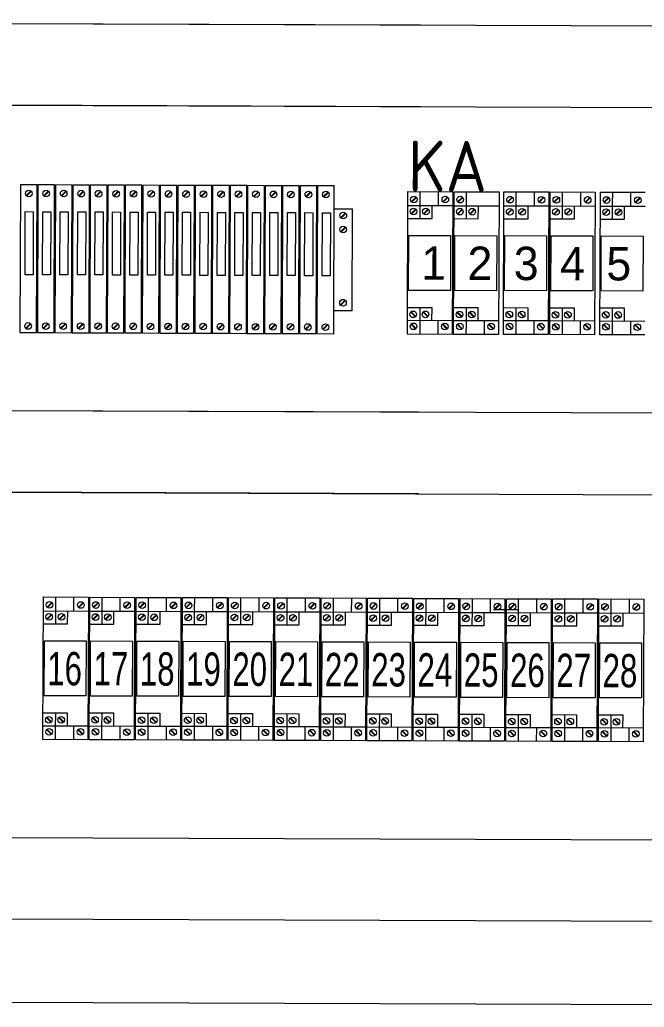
# Model space of a CAD drawing. Header units: millimetres. Extents: x 32721 to 103787, y 57624 to 127312.
# Drawn here: x 38092.8 to 38247.6, y 61668.3 to 61913.2 of the extents above; entities that cross this region are included whole.
import ezdxf

# ---------------------------------------------------------------- set-up
doc = ezdxf.new("R2010")
doc.units = ezdxf.units.MM
doc.header["$LTSCALE"] = 10
doc.layers.add('1轮廓实线层', color=7, linetype='Continuous', lineweight=18)
doc.layers.add('6文字层', color=3, linetype='Continuous', lineweight=18)
doc.styles.get("Standard").update_dxf_attribs({"font": 'isocp.shx', "width": 0.707, "bigfont": 'hztxt.shx'})
doc.styles.add('样式 1', font='SIMYOU.TTF', dxfattribs={"width": 0.75})

msp = doc.modelspace()

# ---------------------------------------------------------------- linework, layer by layer
at = {"layer": '1轮廓实线层'}
for p, q in [((38192.22, 61911.89), (37816.48, 61913.25)), ((38394.88, 61911.16), (37816.49, 61913.25)), ((38192.15, 61891.67), (37816.41, 61893.03)), ((37816.41, 61893.03), (38394.82, 61890.94)), ((38191.87, 61815.86), (37816.13, 61817.22)), ((38394.54, 61815.13), (37816.13, 61817.22)), ((38191.8, 61795.65), (37816.06, 61797)), ((37816.06, 61797), (38394.47, 61794.92)), ((38394.16, 61709.23), (37815.75, 61711.32)), ((38413.8, 61688.95), (37795.97, 61691.18)), ((37771.24, 61670.68), (38438.38, 61668.27))]:
    msp.add_line(p, q, dxfattribs=at)
at = {"layer": '1轮廓实线层', "lineweight": 13}
for p, q in [((38093, 61872.29), (38092.87, 61835.65)), ((38097.15, 61872.27), (38093, 61872.29)), ((38097.02, 61835.63), (38097.15, 61872.27)), ((38097.33, 61872.27), (38097.2, 61835.63)), ((38101.48, 61872.26), (38097.33, 61872.27)), ((38101.35, 61835.62), (38101.48, 61872.26)), ((38101.67, 61872.26), (38101.53, 61835.62)), ((38105.81, 61872.24), (38101.67, 61872.26)), ((38105.68, 61835.6), (38105.81, 61872.24)), ((38106, 61872.24), (38105.87, 61835.6)), ((38110.14, 61872.23), (38106, 61872.24)), ((38110.01, 61835.59), (38110.14, 61872.23)), ((38110.33, 61872.23), (38110.2, 61835.58)), ((38114.47, 61872.21), (38110.33, 61872.23)), ((38114.34, 61835.57), (38114.47, 61872.21)), ((38114.66, 61872.21), (38114.53, 61835.57)), ((38118.81, 61872.2), (38114.66, 61872.21)), ((38118.67, 61835.55), (38118.81, 61872.2)), ((38118.99, 61872.2), (38118.86, 61835.55)), ((38123.14, 61872.18), (38118.99, 61872.2)), ((38123, 61835.54), (38123.14, 61872.18)), ((38123.32, 61872.18), (38123.19, 61835.54)), ((38127.47, 61872.16), (38123.32, 61872.18)), ((38127.34, 61835.52), (38127.47, 61872.16)), ((38127.67, 61872.16), (38127.54, 61835.52)), ((38131.81, 61872.15), (38127.67, 61872.16)), ((38131.68, 61835.51), (38131.81, 61872.15)), ((38132, 61872.15), (38131.87, 61835.51)), ((38136.14, 61872.13), (38132, 61872.15)), ((38136.01, 61835.49), (38136.14, 61872.13)), ((38136.33, 61872.13), (38136.2, 61835.49)), ((38140.48, 61872.12), (38136.33, 61872.13)), ((38140.34, 61835.48), (38140.48, 61872.12)), ((38140.66, 61872.12), (38140.53, 61835.47)), ((38144.81, 61872.1), (38140.66, 61872.12)), ((38144.67, 61835.46), (38144.81, 61872.1)), ((38144.99, 61872.1), (38144.86, 61835.46)), ((38149.14, 61872.09), (38144.99, 61872.1)), ((38149.01, 61835.44), (38149.14, 61872.09)), ((38149.33, 61872.09), (38149.19, 61835.44)), ((38153.47, 61872.07), (38149.33, 61872.09)), ((38153.34, 61835.43), (38153.47, 61872.07)), ((38153.66, 61872.07), (38153.53, 61835.43)), ((38157.8, 61872.06), (38153.66, 61872.07)), ((38157.67, 61835.41), (38157.8, 61872.06)), ((38157.99, 61872.05), (38157.86, 61835.41)), ((38162.13, 61872.04), (38157.99, 61872.05)), ((38162, 61835.4), (38162.13, 61872.04)), ((38162.32, 61872.04), (38162.19, 61835.4)), ((38166.46, 61872.02), (38162.32, 61872.04)), ((38166.33, 61835.38), (38166.46, 61872.02)), ((38166.65, 61872.02), (38166.52, 61835.38)), ((38170.8, 61872.01), (38166.65, 61872.02)), ((38170.66, 61835.37), (38170.8, 61872.01)), ((38094.43, 61869.62), (38095.6, 61870.78)), ((38094.54, 61869.52), (38095.7, 61870.68)), ((38098.77, 61869.61), (38099.93, 61870.77)), ((38098.87, 61869.51), (38100.03, 61870.66)), ((38103.1, 61869.59), (38104.26, 61870.75)), ((38103.2, 61869.49), (38104.36, 61870.65)), ((38107.43, 61869.58), (38108.59, 61870.74)), ((38107.53, 61869.48), (38108.7, 61870.63)), ((38111.76, 61869.56), (38112.93, 61870.72)), ((38111.86, 61869.46), (38113.03, 61870.62)), ((38116.09, 61869.55), (38117.26, 61870.7)), ((38116.19, 61869.44), (38117.36, 61870.6)), ((38120.42, 61869.53), (38121.59, 61870.69)), ((38120.53, 61869.43), (38121.69, 61870.59)), ((38124.76, 61869.52), (38125.92, 61870.67)), ((38124.86, 61869.41), (38126.02, 61870.57)), ((38129.1, 61869.5), (38130.26, 61870.66)), ((38129.2, 61869.4), (38130.37, 61870.55)), ((38133.43, 61869.48), (38134.6, 61870.64)), ((38133.53, 61869.38), (38134.7, 61870.54)), ((38137.76, 61869.47), (38138.93, 61870.63)), ((38137.86, 61869.37), (38139.03, 61870.52)), ((38142.09, 61869.45), (38143.26, 61870.61)), ((38142.2, 61869.35), (38143.36, 61870.51)), ((38146.43, 61869.44), (38147.59, 61870.59)), ((38146.53, 61869.33), (38147.69, 61870.49)), ((38150.76, 61869.42), (38151.92, 61870.58)), ((38150.86, 61869.32), (38152.02, 61870.48)), ((38155.09, 61869.41), (38156.25, 61870.56)), ((38155.19, 61869.3), (38156.36, 61870.46)), ((38159.42, 61869.39), (38160.59, 61870.55)), ((38159.52, 61869.29), (38160.69, 61870.45)), ((38163.75, 61869.37), (38164.92, 61870.53)), ((38163.85, 61869.27), (38165.02, 61870.43)), ((38168.08, 61869.36), (38169.25, 61870.52)), ((38168.18, 61869.26), (38169.35, 61870.41)), ((38188.93, 61835.24), (38189.05, 61870.62)), ((38189.05, 61870.62), (38200.17, 61870.58)), ((38189.92, 61868.14), (38191.09, 61869.29)), ((38190.02, 61868.03), (38191.19, 61869.19)), ((38192.09, 61867.73), (38192.1, 61870.61)), ((38196.6, 61867.14), (38196.61, 61870.59)), ((38197.69, 61868.11), (38198.86, 61869.27)), ((38200.17, 61870.58), (38200.05, 61835.2)), ((38200.4, 61835.2), (38200.53, 61870.58)), ((38200.53, 61870.58), (38211.65, 61870.54)), ((38201.39, 61868.09), (38202.56, 61869.25)), ((38203.57, 61867.69), (38203.58, 61870.57)), ((38211.65, 61870.54), (38211.52, 61835.16)), ((38212.74, 61835.18), (38212.87, 61870.56)), ((38212.87, 61870.56), (38223.99, 61870.52)), ((38213.74, 61868.08), (38214.91, 61869.24)), ((38215.91, 61867.68), (38215.92, 61870.55)), ((38220.41, 61867.08), (38220.43, 61870.53)), ((38221.51, 61868.05), (38222.68, 61869.21)), ((38223.99, 61870.52), (38223.86, 61835.14)), ((38224.22, 61835.14), (38224.35, 61870.52)), ((38224.35, 61870.52), (38235.46, 61870.48)), ((38225.21, 61868.04), (38226.38, 61869.19)), ((38227.38, 61867.64), (38227.39, 61870.51)), ((38231.89, 61867.04), (38231.9, 61870.49)), ((38235.46, 61870.48), (38235.34, 61835.1)), ((38236.64, 61835.1), (38236.77, 61870.48)), ((38236.77, 61870.48), (38247.89, 61870.44)), ((38239.81, 61867.59), (38239.82, 61870.46)), ((38244.31, 61866.99), (38244.33, 61870.45)), ((38189.04, 61867.17), (38200.16, 61867.13)), ((38192.08, 61863.95), (38192.09, 61867.73)), ((38195.03, 61863.94), (38195.04, 61867.14)), ((38197.8, 61868.01), (38198.96, 61869.16)), ((38200.51, 61867.12), (38211.63, 61867.08)), ((38201.5, 61867.99), (38202.66, 61869.15)), ((38203.55, 61863.91), (38203.57, 61867.69)), ((38206.5, 61863.89), (38206.52, 61867.1)), ((38212.86, 61867.11), (38223.98, 61867.07)), ((38213.84, 61867.98), (38215.01, 61869.13)), ((38215.9, 61863.89), (38215.91, 61867.68)), ((38218.85, 61863.88), (38218.86, 61867.09)), ((38221.61, 61867.95), (38222.78, 61869.11)), ((38224.33, 61867.07), (38235.45, 61867.03)), ((38225.31, 61867.93), (38226.48, 61869.09)), ((38227.37, 61863.85), (38227.38, 61867.64)), ((38230.32, 61863.84), (38230.33, 61867.04)), ((38232.99, 61868.01), (38234.15, 61869.17)), ((38233.09, 61867.91), (38234.25, 61869.06)), ((38236.76, 61867.02), (38247.88, 61866.98)), ((38237.64, 61867.99), (38238.8, 61869.15)), ((38237.74, 61867.89), (38238.91, 61869.05)), ((38239.8, 61863.8), (38239.81, 61867.59)), ((38242.75, 61863.79), (38242.76, 61867)), ((38245.41, 61867.96), (38246.58, 61869.12)), ((38245.51, 61867.86), (38246.68, 61869.02)), ((38170.68, 61841.05), (38170.78, 61866.32)), ((38170.78, 61866.32), (38175.32, 61866.31)), ((38172.41, 61864.16), (38173.58, 61865.32)), ((38172.51, 61864.06), (38173.68, 61865.21)), ((38175.23, 61841.04), (38175.32, 61866.31)), ((38189.84, 61865.15), (38191, 61866.31)), ((38189.94, 61865.05), (38191.1, 61866.21)), ((38192.9, 61865.14), (38194.07, 61866.3)), ((38193, 61865.04), (38194.17, 61866.2)), ((38201.31, 61865.11), (38202.47, 61866.27)), ((38201.41, 61865.01), (38202.58, 61866.17)), ((38204.37, 61865.1), (38205.54, 61866.26)), ((38204.47, 61865), (38205.64, 61866.16)), ((38213.65, 61865.1), (38214.82, 61866.25)), ((38213.76, 61864.99), (38214.92, 61866.15)), ((38216.72, 61865.08), (38217.88, 61866.24)), ((38216.82, 61864.98), (38217.98, 61866.14)), ((38225.13, 61865.05), (38226.29, 61866.21)), ((38225.23, 61864.95), (38226.39, 61866.11)), ((38228.19, 61865.04), (38229.36, 61866.2)), ((38228.29, 61864.94), (38229.46, 61866.1)), ((38237.55, 61865.01), (38238.72, 61866.17)), ((38237.65, 61864.91), (38238.82, 61866.06)), ((38240.62, 61865), (38241.78, 61866.16)), ((38240.72, 61864.9), (38241.88, 61866.05)), ((38172.4, 61860.69), (38173.56, 61861.84)), ((38189.03, 61863.96), (38195.03, 61863.94)), ((38200.5, 61863.92), (38206.5, 61863.89)), ((38212.85, 61863.9), (38218.85, 61863.88)), ((38224.32, 61863.86), (38230.32, 61863.84)), ((38236.75, 61863.81), (38242.75, 61863.79)), ((38172.5, 61860.58), (38173.67, 61861.74)), ((38172.33, 61842.52), (38173.5, 61843.68)), ((38172.43, 61842.42), (38173.6, 61843.57)), ((38175.23, 61841.04), (38170.68, 61841.05)), ((38188.95, 61841.9), (38194.95, 61841.88)), ((38189.75, 61840.7), (38190.9, 61839.54)), ((38189.85, 61840.8), (38191.01, 61839.64)), ((38192, 61841.89), (38191.99, 61838.1)), ((38192.81, 61840.69), (38193.97, 61839.52)), ((38192.91, 61840.79), (38194.07, 61839.63)), ((38194.95, 61841.88), (38194.94, 61838.67)), ((38200.42, 61841.86), (38206.42, 61841.84)), ((38201.22, 61840.66), (38202.38, 61839.49)), ((38201.32, 61840.76), (38202.48, 61839.6)), ((38203.47, 61841.85), (38203.46, 61838.06)), ((38204.28, 61840.65), (38205.44, 61839.48)), ((38204.39, 61840.75), (38205.54, 61839.58)), ((38206.42, 61841.84), (38206.41, 61838.63)), ((38212.77, 61841.85), (38218.77, 61841.82)), ((38213.57, 61840.64), (38214.72, 61839.48)), ((38213.67, 61840.74), (38214.83, 61839.58)), ((38215.82, 61841.83), (38215.8, 61838.05)), ((38216.63, 61840.63), (38217.79, 61839.47)), ((38216.73, 61840.73), (38217.89, 61839.57)), ((38218.77, 61841.82), (38218.76, 61838.62)), ((38224.24, 61841.8), (38230.24, 61841.78)), ((38225.04, 61840.6), (38226.2, 61839.44)), ((38225.14, 61840.7), (38226.3, 61839.54)), ((38227.29, 61841.79), (38227.28, 61838)), ((38228.1, 61840.59), (38229.26, 61839.42)), ((38228.2, 61840.69), (38229.36, 61839.53)), ((38230.24, 61841.78), (38230.23, 61838.57)), ((38236.67, 61841.76), (38242.67, 61841.74)), ((38237.46, 61840.56), (38238.62, 61839.39)), ((38237.57, 61840.66), (38238.72, 61839.49)), ((38239.72, 61841.75), (38239.7, 61837.96)), ((38240.53, 61840.55), (38241.69, 61839.38)), ((38240.63, 61840.65), (38241.79, 61839.48)), ((38242.67, 61841.74), (38242.66, 61838.53)), ((38094.32, 61836.75), (38095.48, 61837.91)), ((38094.42, 61836.65), (38095.58, 61837.81)), ((38098.65, 61836.74), (38099.81, 61837.89)), ((38098.75, 61836.63), (38099.91, 61837.79)), ((38102.98, 61836.72), (38104.14, 61837.88)), ((38103.08, 61836.62), (38104.25, 61837.78)), ((38107.31, 61836.71), (38108.48, 61837.86)), ((38107.41, 61836.6), (38108.58, 61837.76)), ((38111.64, 61836.69), (38112.81, 61837.85)), ((38111.74, 61836.59), (38112.91, 61837.74)), ((38115.97, 61836.67), (38117.14, 61837.83)), ((38116.08, 61836.57), (38117.24, 61837.73)), ((38120.31, 61836.66), (38121.47, 61837.82)), ((38120.41, 61836.56), (38121.57, 61837.71)), ((38124.64, 61836.64), (38125.8, 61837.8)), ((38124.74, 61836.54), (38125.9, 61837.7)), ((38128.98, 61836.63), (38130.15, 61837.78)), ((38129.08, 61836.53), (38130.25, 61837.68)), ((38133.31, 61836.61), (38134.48, 61837.77)), ((38133.41, 61836.51), (38134.58, 61837.67)), ((38137.64, 61836.6), (38138.81, 61837.75)), ((38137.74, 61836.49), (38138.91, 61837.65)), ((38141.97, 61836.58), (38143.14, 61837.74)), ((38142.08, 61836.48), (38143.24, 61837.64)), ((38146.31, 61836.56), (38147.47, 61837.72)), ((38146.41, 61836.46), (38147.57, 61837.62)), ((38150.64, 61836.55), (38151.8, 61837.71)), ((38150.74, 61836.45), (38151.91, 61837.6)), ((38154.97, 61836.53), (38156.14, 61837.69)), ((38155.07, 61836.43), (38156.24, 61837.59)), ((38159.3, 61836.52), (38160.47, 61837.68)), ((38159.4, 61836.42), (38160.57, 61837.57)), ((38163.63, 61836.5), (38164.8, 61837.66)), ((38163.73, 61836.4), (38164.9, 61837.56)), ((38167.96, 61836.49), (38169.13, 61837.64)), ((38168.07, 61836.38), (38169.23, 61837.54)), ((38188.94, 61838.7), (38200.06, 61838.66)), ((38189.81, 61837.72), (38190.97, 61836.55)), ((38189.91, 61837.82), (38191.07, 61836.65)), ((38191.99, 61838.1), (38191.98, 61835.23)), ((38196.49, 61838.67), (38196.48, 61835.21)), ((38197.58, 61837.69), (38198.74, 61836.52)), ((38197.69, 61837.79), (38198.84, 61836.63)), ((38200.41, 61838.65), (38211.53, 61838.61)), ((38201.28, 61837.68), (38202.44, 61836.51)), ((38201.39, 61837.78), (38202.54, 61836.61)), ((38203.46, 61838.06), (38203.45, 61835.19)), ((38207.97, 61838.63), (38207.95, 61835.17)), ((38209.06, 61837.65), (38210.22, 61836.48)), ((38209.16, 61837.75), (38210.32, 61836.58)), ((38212.76, 61838.64), (38223.88, 61838.6)), ((38213.63, 61837.66), (38214.79, 61836.49)), ((38213.73, 61837.76), (38214.89, 61836.6)), ((38215.8, 61838.05), (38215.79, 61835.17)), ((38220.31, 61838.61), (38220.3, 61835.16)), ((38221.4, 61837.63), (38222.56, 61836.47)), ((38221.51, 61837.73), (38222.66, 61836.57)), ((38224.23, 61838.6), (38235.35, 61838.56)), ((38225.1, 61837.62), (38226.26, 61836.45)), ((38225.2, 61837.72), (38226.36, 61836.55)), ((38227.28, 61838), (38227.27, 61835.13)), ((38231.78, 61838.57), (38231.77, 61835.11)), ((38232.88, 61837.59), (38234.03, 61836.43)), ((38232.98, 61837.69), (38234.14, 61836.53)), ((38236.66, 61838.55), (38247.77, 61838.51)), ((38237.53, 61837.57), (38238.69, 61836.41)), ((38237.63, 61837.68), (38238.79, 61836.51)), ((38239.7, 61837.96), (38239.69, 61835.09)), ((38244.21, 61838.52), (38244.2, 61835.07)), ((38245.3, 61837.55), (38246.46, 61836.38)), ((38245.4, 61837.65), (38246.56, 61836.48)), ((38092.87, 61835.65), (38097.02, 61835.63)), ((38097.2, 61835.63), (38101.35, 61835.62)), ((38101.53, 61835.62), (38105.68, 61835.6)), ((38105.87, 61835.6), (38110.01, 61835.59)), ((38110.2, 61835.58), (38114.34, 61835.57)), ((38114.53, 61835.57), (38118.67, 61835.55)), ((38118.86, 61835.55), (38123, 61835.54)), ((38123.19, 61835.54), (38127.34, 61835.52)), ((38127.54, 61835.52), (38131.68, 61835.51)), ((38131.87, 61835.51), (38136.01, 61835.49)), ((38136.2, 61835.49), (38140.34, 61835.48)), ((38140.53, 61835.47), (38144.67, 61835.46)), ((38144.86, 61835.46), (38149.01, 61835.44)), ((38149.19, 61835.44), (38153.34, 61835.43)), ((38153.53, 61835.43), (38157.67, 61835.41)), ((38157.86, 61835.41), (38162, 61835.4)), ((38162.19, 61835.4), (38166.33, 61835.38)), ((38166.52, 61835.38), (38170.66, 61835.37)), ((38200.05, 61835.2), (38188.93, 61835.24)), ((38211.52, 61835.16), (38200.4, 61835.2)), ((38223.86, 61835.14), (38212.74, 61835.18)), ((38235.34, 61835.1), (38224.22, 61835.14)), ((38247.76, 61835.06), (38236.64, 61835.1)), ((38098.6, 61734.67), (38098.73, 61770.05)), ((38098.73, 61770.05), (38109.85, 61770.01)), ((38101.77, 61767.16), (38101.78, 61770.04)), ((38106.27, 61766.56), (38106.28, 61770.02)), ((38109.85, 61770.01), (38109.72, 61734.63)), ((38110.08, 61734.63), (38110.2, 61770)), ((38110.2, 61770), (38121.32, 61769.96)), ((38113.24, 61767.12), (38113.25, 61769.99)), ((38117.75, 61766.52), (38117.76, 61769.98)), ((38121.32, 61769.96), (38121.19, 61734.59)), ((38121.55, 61734.58), (38121.68, 61769.96)), ((38121.68, 61769.96), (38132.8, 61769.92)), ((38124.72, 61767.08), (38124.73, 61769.95)), ((38129.22, 61766.48), (38129.23, 61769.94)), ((38132.8, 61769.92), (38132.67, 61734.54)), ((38133.02, 61734.54), (38133.15, 61769.92)), ((38133.15, 61769.92), (38144.27, 61769.88)), ((38136.19, 61767.04), (38136.2, 61769.91)), ((38140.69, 61766.44), (38140.7, 61769.89)), ((38144.27, 61769.88), (38144.14, 61734.5)), ((38144.49, 61734.5), (38144.62, 61769.88)), ((38144.62, 61769.88), (38155.74, 61769.84)), ((38147.66, 61767), (38147.67, 61769.87)), ((38152.16, 61766.4), (38152.18, 61769.85)), ((38155.74, 61769.84), (38155.61, 61734.46)), ((38155.97, 61734.46), (38156.1, 61769.84)), ((38156.1, 61769.84), (38167.21, 61769.8)), ((38159.13, 61766.95), (38159.14, 61769.83)), ((38163.64, 61766.36), (38163.65, 61769.81)), ((38167.21, 61769.8), (38167.09, 61734.42)), ((38167.44, 61734.42), (38167.57, 61769.8)), ((38167.57, 61769.8), (38178.69, 61769.76)), ((38170.61, 61766.91), (38170.62, 61769.79)), ((38175.11, 61766.32), (38175.12, 61769.77)), ((38178.69, 61769.76), (38178.56, 61734.38)), ((38178.91, 61734.38), (38179.04, 61769.76)), ((38179.04, 61769.76), (38190.16, 61769.72)), ((38182.08, 61766.87), (38182.09, 61769.75)), ((38186.58, 61766.27), (38186.6, 61769.73)), ((38190.16, 61769.72), (38190.03, 61734.34)), ((38190.39, 61734.34), (38190.51, 61769.71)), ((38190.51, 61769.71), (38201.63, 61769.67)), ((38193.55, 61766.83), (38193.56, 61769.7)), ((38198.06, 61766.23), (38198.07, 61769.69)), ((38201.63, 61769.67), (38201.51, 61734.3)), ((38201.86, 61734.29), (38201.99, 61769.67)), ((38201.99, 61769.67), (38213.11, 61769.63)), ((38205.03, 61766.79), (38205.04, 61769.66)), ((38209.53, 61766.19), (38209.54, 61769.65)), ((38213.11, 61769.63), (38212.98, 61734.25)), ((38213.33, 61734.25), (38213.46, 61769.63)), ((38213.46, 61769.63), (38224.58, 61769.59)), ((38216.5, 61766.75), (38216.51, 61769.62)), ((38221, 61766.15), (38221.02, 61769.6)), ((38224.58, 61769.59), (38224.45, 61734.21)), ((38224.81, 61734.21), (38224.93, 61769.59)), ((38224.93, 61769.59), (38236.05, 61769.55)), ((38227.97, 61766.71), (38227.98, 61769.58)), ((38232.48, 61766.11), (38232.49, 61769.56)), ((38236.05, 61769.55), (38235.92, 61734.17)), ((38236.28, 61734.17), (38236.41, 61769.55)), ((38236.41, 61769.55), (38247.53, 61769.51)), ((38239.45, 61766.66), (38239.46, 61769.54)), ((38243.95, 61766.07), (38243.96, 61769.52)), ((38247.53, 61769.51), (38247.4, 61734.13)), ((38098.72, 61766.59), (38109.84, 61766.55)), ((38099.6, 61767.56), (38100.76, 61768.72)), ((38099.7, 61767.46), (38100.86, 61768.62)), ((38101.76, 61763.37), (38101.77, 61767.16)), ((38104.71, 61763.36), (38104.72, 61766.57)), ((38107.37, 61767.53), (38108.54, 61768.69)), ((38107.47, 61767.43), (38108.64, 61768.59)), ((38110.19, 61766.55), (38121.31, 61766.51)), ((38111.07, 61767.52), (38112.24, 61768.68)), ((38111.17, 61767.42), (38112.34, 61768.58)), ((38113.23, 61763.33), (38113.24, 61767.12)), ((38116.18, 61763.32), (38116.19, 61766.53)), ((38118.84, 61767.49), (38120.01, 61768.65)), ((38118.95, 61767.39), (38120.11, 61768.55)), ((38121.66, 61766.51), (38132.78, 61766.47)), ((38122.54, 61767.48), (38123.71, 61768.64)), ((38122.64, 61767.38), (38123.81, 61768.54)), ((38124.7, 61763.29), (38124.72, 61767.08)), ((38127.65, 61763.28), (38127.66, 61766.49)), ((38130.32, 61767.45), (38131.48, 61768.61)), ((38130.42, 61767.35), (38131.58, 61768.51)), ((38133.14, 61766.47), (38144.26, 61766.43)), ((38134.02, 61767.44), (38135.18, 61768.6)), ((38134.12, 61767.34), (38135.28, 61768.49)), ((38136.17, 61763.25), (38136.19, 61767.04)), ((38139.13, 61763.24), (38139.14, 61766.45)), ((38141.79, 61767.41), (38142.96, 61768.57)), ((38141.89, 61767.31), (38143.06, 61768.47)), ((38144.61, 61766.43), (38155.73, 61766.39)), ((38145.49, 61767.4), (38146.66, 61768.55)), ((38145.59, 61767.29), (38146.76, 61768.45)), ((38147.65, 61763.21), (38147.66, 61767)), ((38150.6, 61763.2), (38150.61, 61766.4)), ((38153.26, 61767.37), (38154.43, 61768.53)), ((38153.36, 61767.27), (38154.53, 61768.42)), ((38156.08, 61766.38), (38167.2, 61766.34)), ((38156.96, 61767.36), (38158.13, 61768.51)), ((38157.06, 61767.25), (38158.23, 61768.41)), ((38159.12, 61763.17), (38159.13, 61766.95)), ((38162.07, 61763.16), (38162.08, 61766.36)), ((38164.74, 61767.33), (38165.9, 61768.49)), ((38164.84, 61767.23), (38166, 61768.38)), ((38167.56, 61766.34), (38178.68, 61766.3)), ((38168.44, 61767.31), (38169.6, 61768.47)), ((38168.54, 61767.21), (38169.7, 61768.37)), ((38170.59, 61763.12), (38170.61, 61766.91)), ((38173.55, 61763.11), (38173.56, 61766.32)), ((38176.21, 61767.29), (38177.37, 61768.44)), ((38176.31, 61767.18), (38177.48, 61768.34)), ((38179.03, 61766.3), (38190.15, 61766.26)), ((38179.91, 61767.27), (38181.07, 61768.43)), ((38180.01, 61767.17), (38181.18, 61768.33)), ((38182.07, 61763.08), (38182.08, 61766.87)), ((38187.68, 61767.24), (38188.85, 61768.4)), ((38187.78, 61767.14), (38188.95, 61768.3)), ((38191.38, 61767.23), (38192.55, 61768.39)), ((38191.48, 61767.13), (38192.65, 61768.29)), ((38193.54, 61763.04), (38193.55, 61766.83)), ((38199.16, 61767.2), (38200.32, 61768.36)), ((38199.26, 61767.1), (38200.42, 61768.26)), ((38202.85, 61767.19), (38204.02, 61768.35)), ((38202.96, 61767.09), (38204.12, 61768.25)), ((38205.01, 61763), (38205.03, 61766.79)), ((38214.82, 61766.83), (38210.27, 61766.84)), ((38210.63, 61767.16), (38211.79, 61768.32)), ((38210.73, 61767.06), (38211.9, 61768.22)), ((38215.44, 61766.82), (38210.9, 61766.84)), ((38216.48, 61766.82), (38211.93, 61766.84)), ((38214.33, 61767.15), (38215.49, 61768.31)), ((38214.43, 61767.05), (38215.59, 61768.2)), ((38216.49, 61762.96), (38216.5, 61766.75)), ((38222.1, 61767.12), (38223.27, 61768.28)), ((38222.2, 61767.02), (38223.37, 61768.18)), ((38225.8, 61767.11), (38226.97, 61768.26)), ((38225.9, 61767.01), (38227.07, 61768.16)), ((38227.96, 61762.92), (38227.97, 61766.71)), ((38233.57, 61767.08), (38234.74, 61768.24)), ((38233.68, 61766.98), (38234.84, 61768.13)), ((38237.27, 61767.07), (38238.44, 61768.22)), ((38237.38, 61766.96), (38238.54, 61768.12)), ((38239.43, 61762.88), (38239.45, 61766.66)), ((38245.05, 61767.04), (38246.21, 61768.2)), ((38245.15, 61766.94), (38246.31, 61768.09)), ((38099.51, 61764.58), (38100.68, 61765.74)), ((38099.61, 61764.48), (38100.78, 61765.64)), ((38102.58, 61764.57), (38103.74, 61765.73)), ((38102.68, 61764.47), (38103.84, 61765.62)), ((38110.99, 61764.54), (38112.15, 61765.7)), ((38111.09, 61764.44), (38112.25, 61765.59)), ((38114.05, 61764.53), (38115.21, 61765.69)), ((38114.15, 61764.43), (38115.32, 61765.58)), ((38122.46, 61764.5), (38123.62, 61765.66)), ((38122.56, 61764.4), (38123.73, 61765.55)), ((38125.52, 61764.49), (38126.69, 61765.64)), ((38125.62, 61764.38), (38126.79, 61765.54)), ((38133.93, 61764.46), (38135.1, 61765.61)), ((38134.03, 61764.35), (38135.2, 61765.51)), ((38136.99, 61764.45), (38138.16, 61765.6)), ((38137.1, 61764.34), (38138.26, 61765.5)), ((38145.4, 61764.41), (38146.57, 61765.57)), ((38145.51, 61764.31), (38146.67, 61765.47)), ((38148.47, 61764.4), (38149.63, 61765.56)), ((38148.57, 61764.3), (38149.73, 61765.46)), ((38156.88, 61764.37), (38158.04, 61765.53)), ((38156.98, 61764.27), (38158.14, 61765.43)), ((38159.94, 61764.36), (38161.11, 61765.52)), ((38160.04, 61764.26), (38161.21, 61765.42)), ((38168.35, 61764.33), (38169.52, 61765.49)), ((38168.45, 61764.23), (38169.62, 61765.39)), ((38171.41, 61764.32), (38172.58, 61765.48)), ((38171.52, 61764.22), (38172.68, 61765.38)), ((38179.82, 61764.29), (38180.99, 61765.45)), ((38179.92, 61764.19), (38181.09, 61765.35)), ((38182.89, 61764.28), (38184.05, 61765.44)), ((38182.99, 61764.18), (38184.15, 61765.33)), ((38185.02, 61763.07), (38185.03, 61766.28)), ((38190.5, 61766.26), (38201.62, 61766.22)), ((38191.3, 61764.25), (38192.46, 61765.41)), ((38191.4, 61764.15), (38192.56, 61765.3)), ((38194.36, 61764.24), (38195.53, 61765.4)), ((38194.46, 61764.14), (38195.63, 61765.29)), ((38196.49, 61763.03), (38196.5, 61766.24)), ((38201.98, 61766.22), (38213.09, 61766.18)), ((38202.77, 61764.21), (38203.94, 61765.37)), ((38202.87, 61764.11), (38204.04, 61765.26)), ((38205.83, 61764.2), (38207, 61765.35)), ((38205.93, 61764.09), (38207.1, 61765.25)), ((38207.96, 61762.99), (38207.98, 61766.2)), ((38213.45, 61766.18), (38224.57, 61766.14)), ((38214.24, 61764.17), (38215.41, 61765.32)), ((38214.34, 61764.06), (38215.51, 61765.22)), ((38217.31, 61764.16), (38218.47, 61765.31)), ((38217.41, 61764.05), (38218.57, 61765.21)), ((38219.44, 61762.95), (38219.45, 61766.16)), ((38224.92, 61766.14), (38236.04, 61766.1)), ((38225.72, 61764.12), (38226.88, 61765.28)), ((38225.82, 61764.02), (38226.98, 61765.18)), ((38228.78, 61764.11), (38229.94, 61765.27)), ((38228.88, 61764.01), (38230.05, 61765.17)), ((38230.91, 61762.91), (38230.92, 61766.11)), ((38236.39, 61766.09), (38247.51, 61766.05)), ((38237.19, 61764.08), (38238.35, 61765.24)), ((38237.29, 61763.98), (38238.46, 61765.14)), ((38240.25, 61764.07), (38241.42, 61765.23)), ((38240.35, 61763.97), (38241.52, 61765.13)), ((38242.38, 61762.87), (38242.4, 61766.07)), ((38098.71, 61763.38), (38104.71, 61763.36)), ((38110.18, 61763.34), (38116.18, 61763.32)), ((38121.65, 61763.3), (38127.65, 61763.28)), ((38133.13, 61763.26), (38139.13, 61763.24)), ((38144.6, 61763.22), (38150.6, 61763.2)), ((38156.07, 61763.18), (38162.07, 61763.16)), ((38167.54, 61763.14), (38173.55, 61763.11)), ((38179.02, 61763.09), (38185.02, 61763.07)), ((38190.49, 61763.05), (38196.49, 61763.03)), ((38201.96, 61763.01), (38207.96, 61762.99)), ((38213.44, 61762.97), (38219.44, 61762.95)), ((38224.91, 61762.93), (38230.91, 61762.91)), ((38236.38, 61762.89), (38242.38, 61762.87)), ((38098.63, 61741.33), (38104.63, 61741.31)), ((38099.42, 61740.13), (38100.58, 61738.96)), ((38099.53, 61740.23), (38100.68, 61739.06)), ((38101.68, 61741.32), (38101.66, 61737.53)), ((38102.49, 61740.12), (38103.64, 61738.95)), ((38102.59, 61740.22), (38103.75, 61739.05)), ((38104.63, 61741.31), (38104.62, 61738.1)), ((38110.1, 61741.29), (38116.1, 61741.27)), ((38110.9, 61740.09), (38112.05, 61738.92)), ((38111, 61740.19), (38112.16, 61739.02)), ((38113.15, 61741.28), (38113.14, 61737.49)), ((38113.96, 61740.08), (38115.12, 61738.91)), ((38114.06, 61740.18), (38115.22, 61739.01)), ((38116.1, 61741.27), (38116.09, 61738.06)), ((38121.57, 61741.25), (38127.57, 61741.23)), ((38122.37, 61740.04), (38123.53, 61738.88)), ((38122.47, 61740.15), (38123.63, 61738.98)), ((38124.62, 61741.24), (38124.61, 61737.45)), ((38125.43, 61740.03), (38126.59, 61738.87)), ((38125.54, 61740.14), (38126.69, 61738.97)), ((38127.57, 61741.23), (38127.56, 61738.02)), ((38133.05, 61741.21), (38139.05, 61741.18)), ((38133.84, 61740), (38135, 61738.84)), ((38133.95, 61740.1), (38135.1, 61738.94)), ((38136.1, 61741.19), (38136.08, 61737.41)), ((38136.91, 61739.99), (38138.06, 61738.83)), ((38137.01, 61740.09), (38138.17, 61738.93)), ((38139.05, 61741.18), (38139.04, 61737.98)), ((38144.52, 61741.16), (38150.52, 61741.14)), ((38145.32, 61739.96), (38146.47, 61738.8)), ((38145.42, 61740.06), (38146.58, 61738.9)), ((38147.57, 61741.15), (38147.55, 61737.37)), ((38148.38, 61739.95), (38149.54, 61738.79)), ((38148.48, 61740.05), (38149.64, 61738.89)), ((38150.52, 61741.14), (38150.51, 61737.93)), ((38155.99, 61741.12), (38161.99, 61741.1)), ((38156.79, 61739.92), (38157.95, 61738.75)), ((38156.89, 61740.02), (38158.05, 61738.86)), ((38159.04, 61741.11), (38159.03, 61737.32)), ((38159.85, 61739.91), (38161.01, 61738.74)), ((38159.95, 61740.01), (38161.11, 61738.85)), ((38161.99, 61741.1), (38161.98, 61737.89)), ((38167.46, 61741.08), (38173.47, 61741.06)), ((38168.26, 61739.88), (38169.42, 61738.71)), ((38168.36, 61739.98), (38169.52, 61738.81)), ((38170.51, 61741.07), (38170.5, 61737.28)), ((38171.33, 61739.87), (38172.48, 61738.7)), ((38171.43, 61739.97), (38172.58, 61738.8)), ((38173.47, 61741.06), (38173.45, 61737.85)), ((38178.94, 61741.04), (38184.94, 61741.02)), ((38179.73, 61739.84), (38180.89, 61738.67)), ((38179.84, 61739.94), (38180.99, 61738.77)), ((38181.99, 61741.03), (38181.97, 61737.24)), ((38182.8, 61739.83), (38183.96, 61738.66)), ((38182.9, 61739.93), (38184.06, 61738.76)), ((38184.94, 61741.02), (38184.93, 61737.81)), ((38190.41, 61741), (38196.41, 61740.98)), ((38191.21, 61739.8), (38192.37, 61738.63)), ((38191.31, 61739.9), (38192.47, 61738.73)), ((38193.46, 61740.99), (38193.45, 61737.2)), ((38194.27, 61739.79), (38195.43, 61738.62)), ((38194.37, 61739.89), (38195.53, 61738.72)), ((38196.41, 61740.98), (38196.4, 61737.77)), ((38201.88, 61740.96), (38207.88, 61740.94)), ((38202.68, 61739.75), (38203.84, 61738.59)), ((38202.78, 61739.86), (38203.94, 61738.69)), ((38204.93, 61740.95), (38204.92, 61737.16)), ((38205.74, 61739.74), (38206.9, 61738.58)), ((38205.85, 61739.85), (38207, 61738.68)), ((38207.88, 61740.94), (38207.87, 61737.73)), ((38213.36, 61740.92), (38219.36, 61740.89)), ((38214.15, 61739.71), (38215.31, 61738.55)), ((38214.26, 61739.82), (38215.41, 61738.65)), ((38216.41, 61740.9), (38216.39, 61737.12)), ((38217.22, 61739.7), (38218.37, 61738.54)), ((38217.32, 61739.8), (38218.48, 61738.64)), ((38219.36, 61740.89), (38219.35, 61737.69)), ((38224.83, 61740.87), (38230.83, 61740.85)), ((38225.63, 61739.67), (38226.78, 61738.51)), ((38225.73, 61739.77), (38226.89, 61738.61)), ((38227.88, 61740.86), (38227.87, 61737.08)), ((38228.69, 61739.66), (38229.85, 61738.5)), ((38228.79, 61739.76), (38229.95, 61738.6)), ((38230.83, 61740.85), (38230.82, 61737.65)), ((38236.3, 61740.83), (38242.3, 61740.81)), ((38237.1, 61739.63), (38238.26, 61738.46)), ((38237.2, 61739.73), (38238.36, 61738.57)), ((38239.35, 61740.82), (38239.34, 61737.03)), ((38240.16, 61739.62), (38241.32, 61738.45)), ((38240.27, 61739.72), (38241.42, 61738.56)), ((38242.3, 61740.81), (38242.29, 61737.6)), ((38098.62, 61738.12), (38109.73, 61738.08)), ((38099.49, 61737.14), (38100.64, 61735.98)), ((38099.59, 61737.25), (38100.75, 61736.08)), ((38101.66, 61737.53), (38101.65, 61734.66)), ((38106.17, 61738.1), (38106.16, 61734.64)), ((38107.26, 61737.12), (38108.42, 61735.95)), ((38107.36, 61737.22), (38108.52, 61736.05)), ((38110.09, 61738.08), (38121.21, 61738.04)), ((38110.96, 61737.1), (38112.12, 61735.94)), ((38111.06, 61737.2), (38112.22, 61736.04)), ((38113.14, 61737.49), (38113.13, 61734.62)), ((38117.64, 61738.05), (38117.63, 61734.6)), ((38118.73, 61737.08), (38119.89, 61735.91)), ((38118.84, 61737.18), (38119.99, 61736.01)), ((38121.56, 61738.04), (38132.68, 61738)), ((38122.43, 61737.06), (38123.59, 61735.9)), ((38122.54, 61737.16), (38123.69, 61736)), ((38124.61, 61737.45), (38124.6, 61734.57)), ((38129.12, 61738.01), (38129.1, 61734.56)), ((38130.21, 61737.03), (38131.36, 61735.87)), ((38130.31, 61737.14), (38131.47, 61735.97)), ((38133.03, 61738), (38144.15, 61737.96)), ((38133.91, 61737.02), (38135.06, 61735.85)), ((38134.01, 61737.12), (38135.17, 61735.96)), ((38136.08, 61737.41), (38136.07, 61734.53)), ((38140.59, 61737.97), (38140.58, 61734.52)), ((38141.68, 61736.99), (38142.84, 61735.83)), ((38141.78, 61737.09), (38142.94, 61735.93)), ((38144.51, 61737.96), (38155.63, 61737.92)), ((38145.38, 61736.98), (38146.54, 61735.81)), ((38145.48, 61737.08), (38146.64, 61735.91)), ((38147.55, 61737.37), (38147.54, 61734.49)), ((38152.06, 61737.93), (38152.05, 61734.47)), ((38153.15, 61736.95), (38154.31, 61735.79)), ((38153.26, 61737.05), (38154.41, 61735.89)), ((38155.98, 61737.92), (38167.1, 61737.88)), ((38156.85, 61736.94), (38158.01, 61735.77)), ((38156.95, 61737.04), (38158.11, 61735.87)), ((38159.03, 61737.32), (38159.02, 61734.45)), ((38163.53, 61737.89), (38163.52, 61734.43)), ((38164.63, 61736.91), (38165.78, 61735.74)), ((38164.73, 61737.01), (38165.89, 61735.85)), ((38167.45, 61737.87), (38178.57, 61737.83)), ((38168.33, 61736.9), (38169.48, 61735.73)), ((38168.43, 61737), (38169.59, 61735.83)), ((38170.5, 61737.28), (38170.49, 61734.41)), ((38175.01, 61737.85), (38175, 61734.39)), ((38176.2, 61736.97), (38177.36, 61735.8)), ((38178.93, 61737.83), (38190.05, 61737.79)), ((38179.9, 61736.96), (38181.06, 61735.79)), ((38181.97, 61737.24), (38181.96, 61734.37)), ((38186.48, 61737.81), (38186.47, 61734.35)), ((38187.67, 61736.93), (38188.83, 61735.76)), ((38190.4, 61737.79), (38201.52, 61737.75)), ((38191.37, 61736.92), (38192.53, 61735.75)), ((38193.45, 61737.2), (38193.44, 61734.33)), ((38197.95, 61737.76), (38197.94, 61734.31)), ((38201.87, 61737.75), (38212.99, 61737.71)), ((38204.92, 61737.16), (38204.91, 61734.28)), ((38209.43, 61737.72), (38209.41, 61734.27)), ((38213.35, 61737.71), (38224.46, 61737.67)), ((38216.39, 61737.12), (38216.38, 61734.24)), ((38220.9, 61737.68), (38220.89, 61734.23)), ((38224.82, 61737.67), (38235.94, 61737.63)), ((38227.87, 61737.08), (38227.86, 61734.2)), ((38232.37, 61737.64), (38232.36, 61734.18)), ((38236.29, 61737.63), (38247.41, 61737.59)), ((38239.34, 61737.03), (38239.33, 61734.16)), ((38243.85, 61737.6), (38243.83, 61734.14)), ((38109.72, 61734.63), (38098.6, 61734.67)), ((38121.19, 61734.59), (38110.08, 61734.63)), ((38132.67, 61734.54), (38121.55, 61734.58)), ((38144.14, 61734.5), (38133.02, 61734.54)), ((38155.61, 61734.46), (38144.49, 61734.5)), ((38167.09, 61734.42), (38155.97, 61734.46)), ((38176.1, 61736.87), (38177.26, 61735.7)), ((38179.8, 61736.85), (38180.96, 61735.69)), ((38187.57, 61736.83), (38188.73, 61735.66)), ((38191.27, 61736.81), (38192.43, 61735.65)), ((38199.05, 61736.79), (38200.2, 61735.62)), ((38199.15, 61736.89), (38200.3, 61735.72)), ((38202.74, 61736.77), (38203.9, 61735.61)), ((38202.85, 61736.87), (38204, 61735.71)), ((38210.52, 61736.74), (38211.68, 61735.58)), ((38210.62, 61736.85), (38211.78, 61735.68)), ((38214.22, 61736.73), (38215.38, 61735.56)), ((38214.32, 61736.83), (38215.48, 61735.67)), ((38221.99, 61736.7), (38223.15, 61735.54)), ((38222.09, 61736.8), (38223.25, 61735.64)), ((38225.69, 61736.69), (38226.85, 61735.52)), ((38225.79, 61736.79), (38226.95, 61735.63)), ((38233.46, 61736.66), (38234.62, 61735.5)), ((38233.57, 61736.76), (38234.72, 61735.6)), ((38237.16, 61736.65), (38238.32, 61735.48)), ((38237.27, 61736.75), (38238.42, 61735.58)), ((38244.94, 61736.62), (38246.09, 61735.45)), ((38245.04, 61736.72), (38246.2, 61735.56)), ((38178.56, 61734.38), (38167.44, 61734.42)), ((38190.03, 61734.34), (38178.91, 61734.38)), ((38201.51, 61734.3), (38190.39, 61734.34)), ((38212.98, 61734.25), (38201.86, 61734.29)), ((38224.45, 61734.21), (38213.33, 61734.25)), ((38235.92, 61734.17), (38224.81, 61734.21)), ((38247.4, 61734.13), (38236.28, 61734.17))]:
    msp.add_line(p, q, dxfattribs=at)
for points in [[(38094.2, 61865.64), (38096.2, 61865.63), (38096.14, 61849.99), (38094.15, 61850)], [(38098.53, 61865.62), (38100.53, 61865.62), (38100.47, 61849.98), (38098.48, 61849.98)], [(38102.86, 61865.61), (38104.86, 61865.6), (38104.8, 61849.96), (38102.81, 61849.97)], [(38107.2, 61865.59), (38109.19, 61865.58), (38109.13, 61849.94), (38107.14, 61849.95)], [(38111.53, 61865.58), (38113.52, 61865.57), (38113.47, 61849.93), (38111.47, 61849.94)], [(38115.86, 61865.56), (38117.85, 61865.55), (38117.8, 61849.91), (38115.8, 61849.92)], [(38120.19, 61865.54), (38122.18, 61865.54), (38122.13, 61849.9), (38120.13, 61849.9)], [(38124.52, 61865.53), (38126.52, 61865.52), (38126.46, 61849.88), (38124.47, 61849.89)], [(38128.87, 61865.51), (38130.86, 61865.51), (38130.8, 61849.87), (38128.81, 61849.87)], [(38133.2, 61865.5), (38135.19, 61865.49), (38135.13, 61849.85), (38133.14, 61849.86)], [(38137.53, 61865.48), (38139.52, 61865.47), (38139.47, 61849.83), (38137.47, 61849.84)], [(38141.86, 61865.47), (38143.85, 61865.46), (38143.8, 61849.82), (38141.8, 61849.83)], [(38146.19, 61865.45), (38148.19, 61865.44), (38148.13, 61849.8), (38146.14, 61849.81)], [(38150.52, 61865.44), (38152.52, 61865.43), (38152.46, 61849.79), (38150.47, 61849.79)], [(38154.86, 61865.42), (38156.85, 61865.41), (38156.79, 61849.77), (38154.8, 61849.78)], [(38159.19, 61865.4), (38161.18, 61865.4), (38161.12, 61849.76), (38159.13, 61849.76)], [(38163.52, 61865.39), (38165.51, 61865.38), (38165.46, 61849.74), (38163.46, 61849.75)], [(38167.85, 61865.37), (38169.84, 61865.37), (38169.79, 61849.73), (38167.79, 61849.73)], [(38189.26, 61859.76), (38199.63, 61859.72), (38199.58, 61846.06), (38189.21, 61846.1)], [(38200.73, 61859.72), (38211.1, 61859.68), (38211.05, 61846.02), (38200.68, 61846.06)], [(38213.08, 61859.7), (38223.45, 61859.66), (38223.4, 61846), (38213.03, 61846.04)], [(38224.55, 61859.66), (38234.92, 61859.62), (38234.87, 61845.96), (38224.5, 61846)], [(38236.98, 61859.62), (38247.34, 61859.58), (38247.29, 61845.92), (38236.93, 61845.96)], [(38098.94, 61759.19), (38109.3, 61759.15), (38109.25, 61745.49), (38098.89, 61745.53)], [(38110.41, 61759.14), (38120.78, 61759.11), (38120.73, 61745.45), (38110.36, 61745.48)], [(38121.88, 61759.1), (38132.25, 61759.07), (38132.2, 61745.41), (38121.83, 61745.44)], [(38133.36, 61759.06), (38143.72, 61759.02), (38143.67, 61745.36), (38133.31, 61745.4)], [(38144.83, 61759.02), (38155.2, 61758.98), (38155.15, 61745.32), (38144.78, 61745.36)], [(38156.3, 61758.98), (38166.67, 61758.94), (38166.62, 61745.28), (38156.25, 61745.32)], [(38167.77, 61758.94), (38178.14, 61758.9), (38178.09, 61745.24), (38167.73, 61745.28)], [(38179.25, 61758.9), (38189.61, 61758.86), (38189.57, 61745.2), (38179.2, 61745.24)], [(38190.72, 61758.85), (38201.09, 61758.82), (38201.04, 61745.16), (38190.67, 61745.19)], [(38202.19, 61758.81), (38212.56, 61758.78), (38212.51, 61745.12), (38202.14, 61745.15)], [(38213.67, 61758.77), (38224.03, 61758.73), (38223.98, 61745.07), (38213.62, 61745.11)], [(38225.14, 61758.73), (38235.51, 61758.69), (38235.46, 61745.03), (38225.09, 61745.07)], [(38236.61, 61758.69), (38246.98, 61758.65), (38246.93, 61744.99), (38236.56, 61745.03)]]:
    msp.add_lwpolyline(points, close=True, dxfattribs=at)
for centre in [(38095.07, 61870.15), (38099.4, 61870.14), (38103.73, 61870.12), (38108.06, 61870.11), (38112.39, 61870.09), (38116.73, 61870.07), (38121.06, 61870.06), (38125.39, 61870.04), (38129.73, 61870.03), (38134.06, 61870.01), (38138.4, 61870), (38142.73, 61869.98), (38147.06, 61869.96), (38151.39, 61869.95), (38155.72, 61869.93), (38160.05, 61869.92), (38164.38, 61869.9), (38168.72, 61869.89), (38190.55, 61868.66), (38198.33, 61868.64), (38202.03, 61868.62), (38214.37, 61868.61), (38222.15, 61868.58), (38225.85, 61868.56), (38233.62, 61868.54), (38238.27, 61868.52), (38246.04, 61868.49), (38173.04, 61864.69), (38190.47, 61865.68), (38193.53, 61865.67), (38201.94, 61865.64), (38205.01, 61865.63), (38214.29, 61865.62), (38217.35, 61865.61), (38225.76, 61865.58), (38228.82, 61865.57), (38238.19, 61865.54), (38241.25, 61865.53), (38173.03, 61861.21), (38172.97, 61843.05), (38190.38, 61840.17), (38193.44, 61840.16), (38201.85, 61840.13), (38204.91, 61840.12), (38214.2, 61840.11), (38217.26, 61840.1), (38225.67, 61840.07), (38228.73, 61840.06), (38238.09, 61840.02), (38241.16, 61840.01), (38094.95, 61837.28), (38099.28, 61837.26), (38103.61, 61837.25), (38107.94, 61837.23), (38112.28, 61837.22), (38116.61, 61837.2), (38120.94, 61837.19), (38125.27, 61837.17), (38129.61, 61837.16), (38133.95, 61837.14), (38138.28, 61837.12), (38142.61, 61837.11), (38146.94, 61837.09), (38151.27, 61837.08), (38155.6, 61837.06), (38159.93, 61837.05), (38164.27, 61837.03), (38168.6, 61837.01), (38190.44, 61837.19), (38198.21, 61837.16), (38201.91, 61837.14), (38209.69, 61837.12), (38214.26, 61837.13), (38222.03, 61837.1), (38225.73, 61837.09), (38233.51, 61837.06), (38238.16, 61837.04), (38245.93, 61837.01), (38100.23, 61768.09), (38108, 61768.06), (38111.7, 61768.05), (38119.48, 61768.02), (38123.18, 61768.01), (38130.95, 61767.98), (38134.65, 61767.97), (38142.42, 61767.94), (38146.12, 61767.92), (38153.9, 61767.9), (38157.6, 61767.88), (38165.37, 61767.86), (38169.07, 61767.84), (38176.84, 61767.81), (38180.54, 61767.8), (38188.32, 61767.77), (38192.02, 61767.76), (38199.79, 61767.73), (38203.49, 61767.72), (38211.26, 61767.69), (38214.96, 61767.68), (38222.73, 61767.65), (38226.43, 61767.64), (38234.21, 61767.61), (38237.91, 61767.59), (38245.68, 61767.57), (38100.15, 61765.11), (38103.21, 61765.1), (38111.62, 61765.07), (38114.68, 61765.06), (38123.09, 61765.03), (38126.15, 61765.01), (38134.56, 61764.98), (38137.63, 61764.97), (38146.04, 61764.94), (38149.1, 61764.93), (38157.51, 61764.9), (38160.57, 61764.89), (38168.98, 61764.86), (38172.05, 61764.85), (38180.46, 61764.82), (38183.52, 61764.81), (38191.93, 61764.78), (38194.99, 61764.77), (38203.4, 61764.74), (38206.47, 61764.72), (38214.88, 61764.69), (38217.94, 61764.68), (38226.35, 61764.65), (38229.41, 61764.64), (38237.82, 61764.61), (38240.89, 61764.6), (38100.05, 61739.6), (38103.12, 61739.58), (38111.53, 61739.55), (38114.59, 61739.54), (38123, 61739.51), (38126.06, 61739.5), (38134.47, 61739.47), (38137.54, 61739.46), (38145.95, 61739.43), (38149.01, 61739.42), (38157.42, 61739.39), (38160.48, 61739.38), (38168.89, 61739.35), (38171.95, 61739.34), (38180.36, 61739.31), (38183.43, 61739.29), (38191.84, 61739.26), (38194.9, 61739.25), (38203.31, 61739.22), (38206.37, 61739.21), (38214.78, 61739.18), (38217.85, 61739.17), (38226.26, 61739.14), (38229.32, 61739.13), (38237.73, 61739.1), (38240.79, 61739.09), (38100.12, 61736.61), (38107.89, 61736.58), (38111.59, 61736.57), (38119.36, 61736.54), (38123.06, 61736.53), (38130.84, 61736.5), (38134.54, 61736.49), (38142.31, 61736.46), (38146.01, 61736.45), (38153.78, 61736.42), (38157.48, 61736.41), (38165.26, 61736.38), (38168.96, 61736.36), (38176.73, 61736.34), (38180.43, 61736.32), (38188.2, 61736.29), (38191.9, 61736.28), (38199.67, 61736.25), (38203.37, 61736.24), (38211.15, 61736.21), (38214.85, 61736.2), (38222.62, 61736.17), (38226.32, 61736.16), (38234.09, 61736.13), (38237.79, 61736.12), (38245.57, 61736.09)]:
    msp.add_circle(centre, 0.821, dxfattribs=at)

# ---------------------------------------------------------------- texts
at = {"layer": '6文字层'}
msp.add_text('KA', height=12.635, rotation=359.7932, dxfattribs=at).set_placement((38189.05, 61870.62))
at = {"layer": '6文字层', "style": '样式 1'}
for s, p in [('1', (38192.35, 61848.75)), ('2', (38203.82, 61848.71)), ('3', (38215.29, 61848.67)), ('4', (38226.76, 61848.63)), ('5', (38238.24, 61848.59))]:
    msp.add_text(s, height=8.27, rotation=359.7932, dxfattribs=at).set_placement(p)
at = {"layer": '6文字层', "style": '样式 1', "width": 0.7}
for s, p in [('16', (38099.64, 61748.16)), ('17', (38111.11, 61748.12)), ('18', (38122.59, 61748.08)), ('19', (38134.06, 61748.04)), ('20', (38145.53, 61748)), ('21', (38157, 61747.95)), ('22', (38168.48, 61747.91)), ('23', (38179.95, 61747.87)), ('24', (38191.42, 61747.83)), ('25', (38202.9, 61747.79)), ('26', (38214.37, 61747.75)), ('27', (38225.84, 61747.71)), ('28', (38237.31, 61747.66))]:
    msp.add_text(s, height=8.269, rotation=359.7932, dxfattribs=at).set_placement(p)

doc.saveas('drawing.dxf')
